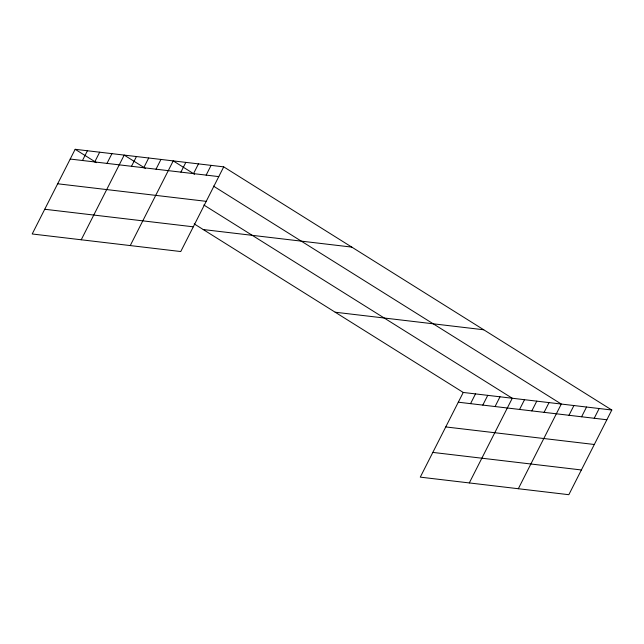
<?xml version="1.0" encoding="UTF-8"?>
<svg xmlns="http://www.w3.org/2000/svg" width="644" height="644" viewBox="0 0 644 644"><rect width="100%" height="100%" fill="white"/><g stroke="black" fill="none" stroke-linecap="round" stroke-linejoin="round"><path stroke-width="0.97" d="M223.718 166.86L75.163 149.303L32.2 233.981L180.755 251.546L223.718 166.86L611.8 410.019L568.837 494.697L420.282 477.14L463.245 392.454L611.8 410.019M82.472 160.501L87.415 150.752M94.724 161.95L99.675 152.201M106.985 163.399L111.927 153.65M81.225 239.777L124.187 155.099L145.528 168.47M131.497 166.297L136.439 156.548M143.749 167.746L148.7 157.997M156.009 169.195L160.952 159.446M130.249 245.573L173.212 160.895L194.552 174.266M180.892 172.133L185.834 162.385M193.522 173.63L198.465 163.882M206.144 175.12L211.095 165.371M470.555 403.651L475.497 393.903M482.807 405.1L487.758 395.352M495.067 406.549L500.01 396.801M469.307 482.928L512.27 398.25L203.818 204.993M519.579 409.447L524.522 399.699M531.831 410.896L536.782 401.148M544.091 412.345L549.034 402.597M518.331 488.724L561.294 404.046L213.438 186.1M568.974 415.283L573.917 405.535M581.596 416.781L586.547 407.032M594.227 418.27L599.17 408.521M70.212 159.052L218.775 176.609M57.67 183.782L206.225 201.339M44.742 209.26L193.305 226.817M203.23 229.546L351.785 247.103M335.178 312.219L483.733 329.776M458.295 402.202L606.857 419.759M445.753 426.932L594.307 444.489M432.824 452.41L581.387 469.967M75.163 149.303L96.503 162.674M194.198 223.887L463.245 392.454"/></g></svg>
